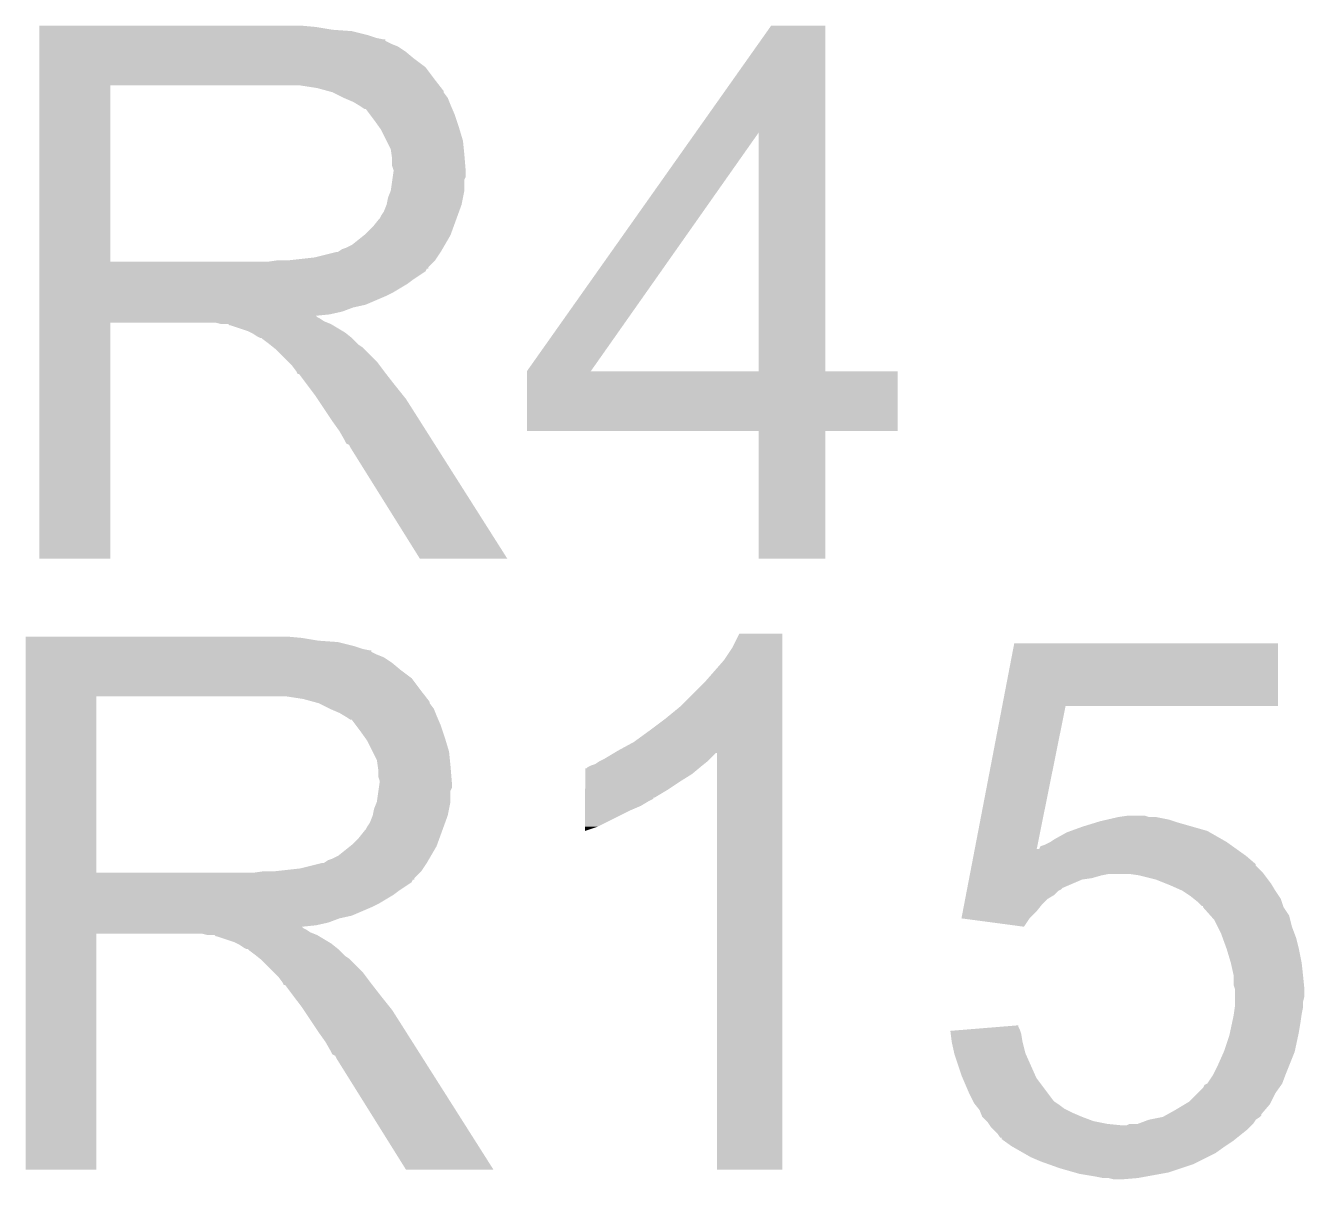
# Model space of a CAD drawing. Extents: x -1.3 to 24.2, y -3.9 to 53.4.
# Drawn here: x 5.258 to 7.597, y 40.114 to 42.225 of the extents above; entities that cross this region are included whole.
import ezdxf

# ---------------------------------------------------------------- set-up
doc = ezdxf.new("R2010")
doc.units = 0
doc.layers.add('LIGHT_RANGER_14CLICK_V101_GTO', color=9, linetype='CONTINUOUS')

msp = doc.modelspace()

# ---------------------------------------------------------------- linework, layer by layer
at = {"layer": 'LIGHT_RANGER_14CLICK_V101_GTO'}
for points in [[(5.283222, 42.22242), (5.283224, 42.22496), (5.78866, 42.22242), (5.76072, 42.22496)], [(5.283222, 42.21734), (5.283222, 42.22242), (5.819138, 42.21734), (5.78866, 42.22242)], [(5.283222, 42.2148), (5.283222, 42.21734), (5.8547, 42.2148), (5.819138, 42.21734)], [(5.283222, 42.20718), (5.283222, 42.2148), (5.885178, 42.20718), (5.8547, 42.2148)], [(5.283222, 42.2021), (5.283222, 42.20718), (5.900422, 42.2021), (5.885178, 42.20718)], [(5.283222, 42.19956), (5.283222, 42.2021), (5.913122, 42.19956), (5.900422, 42.2021)], [(6.483504, 42.029322), (6.621772, 42.224936), (6.720848, 42.029322), (6.72084, 42.224936)], [(6.621772, 42.224936), (6.62179, 42.22496), (6.72084, 42.224936), (6.62179, 42.22496)], [(5.283222, 42.199536), (5.283222, 42.19956), (5.91566, 42.199536), (5.913122, 42.19956)], [(5.283222, 42.197014), (5.283222, 42.199536), (5.915676, 42.197014), (5.91566, 42.199536)], [(5.283222, 42.19194), (5.283222, 42.197014), (5.92582, 42.19194), (5.915676, 42.197014)], [(5.283222, 42.186858), (5.283222, 42.19194), (5.938522, 42.186858), (5.92582, 42.19194)], [(5.283222, 42.1767), (5.283222, 42.186858), (5.95376, 42.1767), (5.938522, 42.186858)], [(5.283222, 42.164), (5.283222, 42.1767), (5.969, 42.164), (5.95376, 42.1767)], [(5.283222, 42.148758), (5.283222, 42.164), (5.989322, 42.148758), (5.969, 42.164)], [(5.28322, 42.12844), (5.283222, 42.148758), (6.00456, 42.12844), (5.989322, 42.148758)], [(5.283212, 41.793182), (5.28322, 42.115718), (5.412742, 41.793182), (5.412742, 42.115718)], [(5.28322, 42.11574), (5.28322, 42.12844), (6.014438, 42.11574), (6.00456, 42.12844)], [(5.28322, 42.115718), (5.28322, 42.11574), (5.412742, 42.115718), (5.72008, 42.11574)], [(5.791202, 42.11066), (5.758182, 42.11574), (6.018388, 42.11066), (6.014438, 42.11574)], [(5.809836, 42.105578), (5.791202, 42.11066), (6.02234, 42.105578), (6.018388, 42.11066)], [(5.81914, 42.10304), (5.809836, 42.105578), (6.022344, 42.10304), (6.02234, 42.105578)], [(5.819152, 42.103034), (5.81914, 42.10304), (6.022344, 42.103034), (6.022344, 42.10304)], [(5.839456, 42.092882), (5.819152, 42.103034), (6.02996, 42.092882), (6.022344, 42.103034)], [(5.83946, 42.09288), (5.839456, 42.092882), (6.029962, 42.09288), (6.02996, 42.092882)], [(5.85724, 42.08526), (5.83946, 42.09288), (6.03301, 42.08526), (6.029962, 42.09288)], [(5.86571, 42.08018), (5.85724, 42.08526), (6.03504, 42.08018), (6.03301, 42.08526)], [(5.86994, 42.077642), (5.86571, 42.08018), (6.036128, 42.077642), (6.03504, 42.08018)], [(5.877564, 42.07256), (5.86994, 42.077642), (6.038306, 42.07256), (6.036128, 42.077642)], [(5.880104, 42.072552), (5.877564, 42.07256), (6.03831, 42.072552), (6.038306, 42.07256)], [(5.88772, 42.0624), (5.880104, 42.072552), (6.04266, 42.0624), (6.03831, 42.072552)], [(5.89534, 42.05224), (5.88772, 42.0624), (6.046048, 42.05224), (6.04266, 42.0624)], [(5.90441, 42.03954), (5.89534, 42.05224), (6.05028, 42.03954), (6.046048, 42.05224)], [(5.90804, 42.034456), (5.90441, 42.03954), (6.051806, 42.034456), (6.05028, 42.03954)], [(5.9182, 42.014138), (5.90804, 42.034456), (6.0579, 42.014138), (6.051806, 42.034456)], [(6.174764, 41.592536), (6.483504, 42.029322), (6.291604, 41.592536), (6.598884, 42.029322)], [(6.598898, 41.5925), (6.598884, 42.029322), (6.720864, 41.5925), (6.720848, 42.029322)], [(5.92582, 41.998896), (5.9182, 42.014138), (6.059426, 41.998896), (6.0579, 42.014138)], [(5.927272, 41.98874), (5.92582, 41.998896), (6.06044, 41.98874), (6.059426, 41.998896)], [(5.92836, 41.981118), (5.927272, 41.98874), (6.061076, 41.981118), (6.06044, 41.98874)], [(5.928362, 41.968418), (5.92836, 41.981118), (6.062134, 41.968418), (6.061076, 41.981118)], [(5.9309, 41.960796), (5.928362, 41.968418), (6.06277, 41.960796), (6.062134, 41.968418)], [(5.92872, 41.943016), (5.929446, 41.948096), (6.06044, 41.943016), (6.062978, 41.948096)], [(5.929446, 41.948096), (5.9309, 41.95826), (6.062978, 41.948096), (6.062978, 41.95826)], [(5.9309, 41.958262), (5.9309, 41.960796), (6.06298, 41.958262), (6.06277, 41.960796)], [(5.9309, 41.95826), (5.9309, 41.958262), (6.062978, 41.95826), (6.06298, 41.958262)], [(5.92074, 41.909998), (5.925818, 41.922698), (6.057898, 41.909998), (6.06044, 41.922698)], [(5.925818, 41.922698), (5.92872, 41.943016), (6.06044, 41.922698), (6.06044, 41.943016)], [(5.918198, 41.8973), (5.92074, 41.909998), (6.055358, 41.8973), (6.057898, 41.909998)], [(5.905498, 41.8719), (5.90804, 41.876978), (6.046122, 41.8719), (6.047968, 41.876978)], [(5.90804, 41.876978), (5.913118, 41.884596), (6.047968, 41.876978), (6.050738, 41.884596)], [(5.913118, 41.884596), (5.918198, 41.897298), (6.050738, 41.884596), (6.055356, 41.897298)], [(5.918198, 41.897298), (5.918198, 41.8973), (6.055356, 41.897298), (6.055358, 41.8973)], [(5.880098, 41.843958), (5.8928, 41.85666), (6.035962, 41.843958), (6.04058, 41.85666)], [(5.8928, 41.85666), (5.902958, 41.869358), (6.04058, 41.85666), (6.045198, 41.869358)], [(5.902958, 41.869358), (5.905498, 41.8719), (6.045198, 41.869358), (6.046122, 41.8719)], [(5.854696, 41.823638), (5.876922, 41.841418), (6.024668, 41.823638), (6.03504, 41.841418)], [(5.876922, 41.841418), (5.880098, 41.843958), (6.03504, 41.841418), (6.035962, 41.843958)], [(5.786118, 41.80078), (5.826758, 41.81094), (6.010486, 41.80078), (6.017262, 41.81094)], [(5.829296, 41.81094), (5.836914, 41.816018), (6.017262, 41.81094), (6.020224, 41.816018)], [(5.836914, 41.816018), (5.844538, 41.81856), (6.020224, 41.816018), (6.021706, 41.81856)], [(5.844538, 41.81856), (5.854696, 41.823638), (6.021706, 41.81856), (6.024668, 41.823638)], [(5.283212, 41.79316), (5.283212, 41.793182), (5.702298, 41.79316), (5.412742, 41.793182)], [(5.283212, 41.782996), (5.283212, 41.79316), (5.9944, 41.782996), (6.00456, 41.79316)], [(5.283212, 41.78046), (5.283212, 41.782996), (5.994376, 41.78046), (5.9944, 41.782996)], [(5.702298, 41.79316), (5.720064, 41.795698), (6.00456, 41.79316), (6.007098, 41.795698)], [(5.720064, 41.795698), (5.72008, 41.7957), (6.007098, 41.795698), (6.007098, 41.7957)], [(5.740398, 41.7957), (5.786118, 41.80078), (6.007098, 41.7957), (6.010486, 41.80078)], [(5.283212, 41.780444), (5.283212, 41.78046), (5.991854, 41.780444), (5.994376, 41.78046)], [(5.283212, 41.775382), (5.283212, 41.780444), (5.989316, 41.775382), (5.991854, 41.780444)], [(5.283212, 41.76014), (5.283212, 41.775382), (5.96646, 41.76014), (5.989316, 41.775382)], [(5.283212, 41.752518), (5.283212, 41.76014), (5.956298, 41.752518), (5.96646, 41.76014)], [(5.28321, 41.73728), (5.283212, 41.752518), (5.9309, 41.73728), (5.956298, 41.752518)], [(5.28321, 41.72966), (5.28321, 41.73728), (5.91566, 41.72966), (5.9309, 41.73728)], [(5.28321, 41.71442), (5.28321, 41.72966), (5.880098, 41.71442), (5.91566, 41.72966)], [(5.28321, 41.709338), (5.28321, 41.71442), (5.857238, 41.709338), (5.880098, 41.71442)], [(5.28321, 41.70172), (5.28321, 41.709338), (5.836918, 41.70172), (5.857238, 41.709338)], [(5.28321, 41.69664), (5.28321, 41.70172), (5.814058, 41.69664), (5.836918, 41.70172)], [(5.28321, 41.694062), (5.28321, 41.69664), (5.788694, 41.694062), (5.814058, 41.69664)], [(5.28321, 41.691558), (5.28321, 41.694062), (5.791204, 41.691558), (5.788694, 41.694062)], [(5.28321, 41.689018), (5.28321, 41.691558), (5.796282, 41.689018), (5.791204, 41.691558)], [(5.28321, 41.68394), (5.28321, 41.689018), (5.803898, 41.68394), (5.796282, 41.689018)], [(5.2832, 41.249624), (5.28321, 41.681376), (5.412716, 41.249624), (5.41274, 41.681376)], [(5.28321, 41.6814), (5.28321, 41.68394), (5.81025, 41.6814), (5.803898, 41.68394)], [(5.28321, 41.681376), (5.28321, 41.6814), (5.41274, 41.681376), (5.605778, 41.6814)], [(5.615938, 41.67886), (5.605778, 41.6814), (5.816602, 41.67886), (5.81025, 41.6814)], [(5.631174, 41.676326), (5.628636, 41.67886), (5.820826, 41.676326), (5.816602, 41.67886)], [(5.633716, 41.67632), (5.631174, 41.676326), (5.820836, 41.67632), (5.820826, 41.676326)], [(5.664198, 41.66616), (5.633716, 41.67632), (5.837768, 41.66616), (5.820836, 41.67632)], [(5.669278, 41.66362), (5.664198, 41.66616), (5.842, 41.66362), (5.837768, 41.66616)], [(5.674358, 41.66108), (5.669278, 41.66362), (5.845176, 41.66108), (5.842, 41.66362)], [(5.681978, 41.656002), (5.674358, 41.66108), (5.851524, 41.656002), (5.845176, 41.66108)], [(5.687056, 41.653462), (5.681978, 41.656002), (5.854698, 41.653462), (5.851524, 41.656002)], [(5.689596, 41.65346), (5.687056, 41.653462), (5.8547, 41.65346), (5.854698, 41.653462)], [(5.69214, 41.650922), (5.689596, 41.65346), (5.857238, 41.650922), (5.8547, 41.65346)], [(5.7023, 41.6433), (5.69214, 41.650922), (5.86486, 41.6433), (5.857238, 41.650922)], [(5.705476, 41.64076), (5.7023, 41.6433), (5.8674, 41.64076), (5.86486, 41.6433)], [(5.711828, 41.635678), (5.705476, 41.64076), (5.875022, 41.635678), (5.8674, 41.64076)], [(5.714998, 41.633142), (5.711828, 41.635678), (5.877558, 41.633142), (5.875022, 41.635678)], [(5.737862, 41.610278), (5.714998, 41.633142), (5.90042, 41.610278), (5.877558, 41.633142)], [(5.745478, 41.60266), (5.737862, 41.610278), (5.906136, 41.60266), (5.90042, 41.610278)], [(5.753098, 41.592498), (5.745478, 41.60266), (5.913758, 41.592498), (5.906136, 41.60266)], [(5.75437, 41.58996), (5.753098, 41.592498), (5.91566, 41.58996), (5.913758, 41.592498)], [(5.755634, 41.587436), (5.75437, 41.58996), (5.917624, 41.587436), (5.91566, 41.58996)], [(5.75817, 41.58742), (5.755634, 41.587436), (5.917636, 41.58742), (5.917624, 41.587436)], [(5.773416, 41.5671), (5.75817, 41.58742), (5.93344, 41.5671), (5.917636, 41.58742)], [(6.17474, 41.483304), (6.174742, 41.592476), (6.852896, 41.483304), (6.85292, 41.592476)], [(6.174742, 41.5925), (6.174744, 41.592506), (6.598898, 41.5925), (6.547684, 41.592506)], [(6.174742, 41.592476), (6.174742, 41.5925), (6.85292, 41.592476), (6.720864, 41.5925)], [(6.174744, 41.592506), (6.174764, 41.592536), (6.547684, 41.592506), (6.291604, 41.592536)], [(5.78866, 41.54678), (5.773416, 41.5671), (5.949696, 41.54678), (5.93344, 41.5671)], [(5.792048, 41.541698), (5.78866, 41.54678), (5.95376, 41.541698), (5.949696, 41.54678)], [(5.810674, 41.51376), (5.792048, 41.541698), (5.97154, 41.51376), (5.95376, 41.541698)], [(5.81914, 41.50106), (5.810674, 41.51376), (5.979598, 41.50106), (5.97154, 41.51376)], [(5.83184, 41.483282), (5.81914, 41.50106), (5.990878, 41.483282), (5.979598, 41.50106)], [(5.842, 41.465498), (5.83184, 41.483282), (6.00216, 41.465498), (5.990878, 41.483282)], [(6.598896, 41.48328), (6.17474, 41.483304), (6.852896, 41.48328), (6.852896, 41.483304)], [(6.598898, 41.483256), (6.598896, 41.48328), (6.72084, 41.483256), (6.852896, 41.48328)], [(6.59892, 41.249624), (6.598898, 41.483256), (6.720816, 41.249624), (6.72084, 41.483256)], [(5.84454, 41.460426), (5.842, 41.465498), (6.005378, 41.460426), (6.00216, 41.465498)], [(5.849614, 41.45788), (5.84454, 41.460426), (6.006994, 41.45788), (6.005378, 41.460426)], [(5.852162, 41.4528), (5.849614, 41.45788), (6.010216, 41.4528), (6.006994, 41.45788)], [(5.97916, 41.24961), (5.852162, 41.4528), (6.13913, 41.24961), (6.010216, 41.4528)], [(5.412716, 41.2496), (5.2832, 41.249624), (5.412716, 41.2496), (5.412716, 41.249624)], [(6.139136, 41.2496), (6.13913, 41.24961), (6.139136, 41.2496), (5.97916, 41.24961)], [(6.720816, 41.2496), (6.59892, 41.249624), (6.720816, 41.2496), (6.720816, 41.249624)], [(5.257822, 41.10482), (5.257824, 41.10736), (5.76326, 41.10482), (5.73532, 41.10736)], [(5.257822, 41.09974), (5.257822, 41.10482), (5.793738, 41.09974), (5.76326, 41.10482)], [(6.55066, 41.087042), (6.563362, 41.112416), (6.642098, 41.087042), (6.6421, 41.112416)], [(6.563362, 41.112416), (6.563376, 41.11244), (6.6421, 41.112416), (6.563376, 41.11244)], [(5.257822, 41.0972), (5.257822, 41.09974), (5.8293, 41.0972), (5.793738, 41.09974)], [(5.257822, 41.08958), (5.257822, 41.0972), (5.859778, 41.08958), (5.8293, 41.0972)], [(5.257822, 41.0845), (5.257822, 41.08958), (5.875022, 41.0845), (5.859778, 41.08958)], [(5.257822, 41.08196), (5.257822, 41.0845), (5.887722, 41.08196), (5.875022, 41.0845)], [(5.257822, 41.081936), (5.257822, 41.08196), (5.89026, 41.081936), (5.887722, 41.08196)], [(5.257822, 41.079414), (5.257822, 41.081936), (5.890276, 41.079414), (5.89026, 41.081936)], [(5.257822, 41.07434), (5.257822, 41.079414), (5.90042, 41.07434), (5.890276, 41.079414)], [(6.53542, 41.06418), (6.55066, 41.087042), (6.642098, 41.06418), (6.642098, 41.087042)], [(7.044358, 40.98036), (7.066294, 41.094636), (7.548856, 40.98036), (7.54888, 41.094636)], [(7.066294, 41.094636), (7.0663, 41.09466), (7.54888, 41.094636), (7.0663, 41.09466)], [(5.257822, 41.069258), (5.257822, 41.07434), (5.913122, 41.069258), (5.90042, 41.07434)], [(5.257822, 41.0591), (5.257822, 41.069258), (5.92836, 41.0591), (5.913122, 41.069258)], [(5.257822, 41.0464), (5.257822, 41.0591), (5.9436, 41.0464), (5.92836, 41.0591)], [(6.49986, 41.02354), (6.53542, 41.06418), (6.642096, 41.02354), (6.642098, 41.06418)], [(5.257822, 41.031158), (5.257822, 41.0464), (5.963922, 41.031158), (5.9436, 41.0464)], [(5.25782, 41.01084), (5.257822, 41.031158), (5.97916, 41.01084), (5.963922, 41.031158)], [(5.25782, 40.99814), (5.25782, 41.01084), (5.989038, 40.99814), (5.97916, 41.01084)], [(6.456678, 40.980358), (6.49986, 41.02354), (6.642096, 40.980358), (6.642096, 41.02354)], [(5.257812, 40.675582), (5.25782, 40.99812), (5.38734, 40.675582), (5.387342, 40.99812)], [(5.25782, 40.99812), (5.25782, 40.99814), (5.387342, 40.99812), (5.69468, 40.99814)], [(5.765802, 40.99306), (5.732782, 40.99814), (5.992988, 40.99306), (5.989038, 40.99814)], [(5.784436, 40.987978), (5.765802, 40.99306), (5.99694, 40.987978), (5.992988, 40.99306)], [(5.79374, 40.98544), (5.784436, 40.987978), (5.996944, 40.98544), (5.99694, 40.987978)], [(5.793752, 40.985434), (5.79374, 40.98544), (5.996944, 40.985434), (5.996944, 40.98544)], [(5.814056, 40.975282), (5.793752, 40.985434), (6.00456, 40.975282), (5.996944, 40.985434)], [(5.81406, 40.97528), (5.814056, 40.975282), (6.004562, 40.97528), (6.00456, 40.975282)], [(5.83184, 40.96766), (5.81406, 40.97528), (6.00761, 40.96766), (6.004562, 40.97528)], [(5.84031, 40.96258), (5.83184, 40.96766), (6.00964, 40.96258), (6.00761, 40.96766)], [(5.84454, 40.960042), (5.84031, 40.96258), (6.010728, 40.960042), (6.00964, 40.96258)], [(6.42874, 40.9575), (6.456678, 40.980358), (6.642096, 40.9575), (6.642096, 40.980358)], [(6.994138, 40.71874), (7.044354, 40.98034), (7.107478, 40.71874), (7.160256, 40.98034)], [(7.044354, 40.98034), (7.044358, 40.98036), (7.160256, 40.98034), (7.548856, 40.98036)], [(5.852164, 40.95496), (5.84454, 40.960042), (6.012906, 40.95496), (6.010728, 40.960042)], [(5.854704, 40.954952), (5.852164, 40.95496), (6.01291, 40.954952), (6.012906, 40.95496)], [(5.86232, 40.9448), (5.854704, 40.954952), (6.01726, 40.9448), (6.01291, 40.954952)], [(5.86994, 40.93464), (5.86232, 40.9448), (6.020648, 40.93464), (6.01726, 40.9448)], [(6.39826, 40.93464), (6.42874, 40.9575), (6.642094, 40.93464), (6.642096, 40.9575)], [(5.879012, 40.92194), (5.86994, 40.93464), (6.02488, 40.92194), (6.020648, 40.93464)], [(5.88264, 40.916858), (5.879012, 40.92194), (6.026406, 40.916858), (6.02488, 40.92194)], [(5.8928, 40.896538), (5.88264, 40.916858), (6.0325, 40.896538), (6.026406, 40.916858)], [(6.370322, 40.91432), (6.39826, 40.93464), (6.642094, 40.91432), (6.642094, 40.93464)], [(5.90042, 40.881296), (5.8928, 40.896538), (6.034026, 40.881296), (6.0325, 40.896538)], [(6.316978, 40.88384), (6.333902, 40.893994), (6.51002, 40.88384), (6.520174, 40.893994)], [(6.333902, 40.893994), (6.333912, 40.894), (6.520174, 40.893994), (6.522696, 40.894)], [(6.333912, 40.894), (6.34238, 40.89908), (6.642094, 40.894), (6.642094, 40.89908)], [(6.34238, 40.89908), (6.370322, 40.91432), (6.642094, 40.89908), (6.642094, 40.91432)], [(6.52272, 40.132024), (6.522696, 40.894), (6.642076, 40.132024), (6.642094, 40.894)], [(5.901872, 40.87114), (5.90042, 40.881296), (6.03504, 40.87114), (6.034026, 40.881296)], [(5.90296, 40.863518), (5.901872, 40.87114), (6.035676, 40.863518), (6.03504, 40.87114)], [(6.283966, 40.866066), (6.2865, 40.8686), (6.489198, 40.866066), (6.49224, 40.8686)], [(6.2865, 40.8686), (6.286504, 40.868602), (6.49224, 40.8686), (6.492242, 40.868602)], [(6.286504, 40.868602), (6.291582, 40.87114), (6.492242, 40.868602), (6.495414, 40.87114)], [(6.291582, 40.87114), (6.299204, 40.873682), (6.495414, 40.87114), (6.498592, 40.873682)], [(6.299204, 40.873682), (6.306818, 40.878758), (6.498592, 40.873682), (6.504938, 40.878758)], [(6.306818, 40.878758), (6.306822, 40.87876), (6.504938, 40.878758), (6.50494, 40.87876)], [(6.306822, 40.87876), (6.316978, 40.88384), (6.50494, 40.87876), (6.51002, 40.88384)], [(5.902962, 40.850818), (5.90296, 40.863518), (6.036734, 40.850818), (6.035676, 40.863518)], [(5.9055, 40.843196), (5.902962, 40.850818), (6.03737, 40.843196), (6.036734, 40.850818)], [(6.281438, 40.8432), (6.28144, 40.8559), (6.45668, 40.8432), (6.476998, 40.8559)], [(6.28144, 40.8559), (6.281444, 40.86606), (6.476998, 40.8559), (6.48919, 40.86606)], [(6.281444, 40.86606), (6.283966, 40.866066), (6.48919, 40.86606), (6.489198, 40.866066)], [(5.900418, 40.805098), (5.90332, 40.825416), (6.03504, 40.805098), (6.03504, 40.825416)], [(5.90332, 40.825416), (5.904046, 40.830496), (6.03504, 40.825416), (6.037578, 40.830496)], [(5.904046, 40.830496), (5.9055, 40.84066), (6.037578, 40.830496), (6.037578, 40.84066)], [(5.9055, 40.840662), (5.9055, 40.843196), (6.03758, 40.840662), (6.03737, 40.843196)], [(5.9055, 40.84066), (5.9055, 40.840662), (6.037578, 40.84066), (6.03758, 40.840662)], [(6.281432, 40.81272), (6.281434, 40.82796), (6.408418, 40.81272), (6.433822, 40.82796)], [(6.281434, 40.82796), (6.281438, 40.8432), (6.433822, 40.82796), (6.45668, 40.8432)], [(5.89534, 40.792398), (5.900418, 40.805098), (6.032498, 40.792398), (6.03504, 40.805098)], [(6.281428, 40.79748), (6.28143, 40.8051), (6.383018, 40.79748), (6.395722, 40.8051)], [(6.28143, 40.8051), (6.281432, 40.810174), (6.395722, 40.8051), (6.405864, 40.810174)], [(6.281432, 40.812696), (6.281432, 40.81272), (6.40588, 40.812696), (6.408418, 40.81272)], [(6.281432, 40.810174), (6.281432, 40.812696), (6.405864, 40.810174), (6.40588, 40.812696)], [(5.887718, 40.766998), (5.892798, 40.779698), (6.025338, 40.766998), (6.029956, 40.779698)], [(5.892798, 40.7797), (5.89534, 40.792398), (6.029958, 40.7797), (6.032498, 40.792398)], [(5.892798, 40.779698), (5.892798, 40.7797), (6.029956, 40.779698), (6.029958, 40.7797)], [(6.28142, 40.75938), (6.281426, 40.78986), (6.304278, 40.75938), (6.36524, 40.78986)], [(6.281426, 40.78986), (6.281428, 40.79748), (6.36524, 40.78986), (6.383018, 40.79748)], [(7.234758, 40.772078), (7.25678, 40.77716), (7.35076, 40.772078), (7.325362, 40.77716)], [(7.25678, 40.77716), (7.274546, 40.779698), (7.312664, 40.77716), (7.305042, 40.779698)], [(7.274546, 40.779698), (7.274562, 40.7797), (7.305042, 40.779698), (7.274562, 40.7797)], [(5.8674, 40.73906), (5.877558, 40.751758), (6.01518, 40.73906), (6.019798, 40.751758)], [(5.877558, 40.751758), (5.880098, 40.7543), (6.019798, 40.751758), (6.020722, 40.7543)], [(5.880098, 40.7543), (5.88264, 40.759378), (6.020722, 40.7543), (6.022568, 40.759378)], [(5.88264, 40.759378), (5.887718, 40.766998), (6.022568, 40.759378), (6.025338, 40.766998)], [(6.28142, 40.751792), (6.28142, 40.75938), (6.28142, 40.751792), (6.304278, 40.75938)], [(7.162802, 40.74922), (7.169786, 40.75176), (7.423788, 40.74922), (7.419342, 40.75176)], [(7.169786, 40.75176), (7.19074, 40.75938), (7.419342, 40.75176), (7.392672, 40.75938)], [(7.19074, 40.75938), (7.215504, 40.767), (7.392672, 40.75938), (7.366, 40.767)], [(7.215504, 40.767), (7.22376, 40.76954), (7.366, 40.767), (7.358378, 40.76954)], [(7.22376, 40.76954), (7.234758, 40.772078), (7.358378, 40.76954), (7.35076, 40.772078)], [(5.854698, 40.726358), (5.8674, 40.73906), (6.010562, 40.726358), (6.01518, 40.73906)], [(7.12216, 40.72636), (7.132318, 40.73144), (7.462014, 40.72636), (7.454902, 40.73144)], [(7.132318, 40.73144), (7.132322, 40.731442), (7.454902, 40.73144), (7.4549, 40.731442)], [(7.132322, 40.731442), (7.139938, 40.736518), (7.4549, 40.731442), (7.446016, 40.736518)], [(7.139938, 40.736518), (7.162802, 40.74922), (7.446016, 40.736518), (7.423788, 40.74922)], [(5.819138, 40.70096), (5.829298, 40.706038), (5.996306, 40.70096), (5.999268, 40.706038)], [(5.829298, 40.706038), (5.851522, 40.723818), (5.999268, 40.706038), (6.00964, 40.723818)], [(5.851522, 40.723818), (5.854698, 40.726358), (6.00964, 40.723818), (6.010562, 40.726358)], [(6.988772, 40.690794), (6.9917, 40.70604), (7.50824, 40.690794), (7.49046, 40.70604)], [(6.9917, 40.70604), (6.99366, 40.716256), (7.49046, 40.70604), (7.47616, 40.716256)], [(6.99366, 40.716256), (6.994138, 40.71874), (7.106978, 40.716256), (7.109464, 40.71874)], [(7.106978, 40.716256), (7.107478, 40.71874), (7.47616, 40.716256), (7.472682, 40.71874)], [(7.109464, 40.71874), (7.112006, 40.718756), (7.472682, 40.71874), (7.47266, 40.718756)], [(7.112006, 40.718756), (7.114548, 40.723818), (7.47266, 40.718756), (7.465574, 40.723818)], [(7.114548, 40.723818), (7.12216, 40.72636), (7.465574, 40.723818), (7.462014, 40.72636)], [(5.714998, 40.6781), (5.760718, 40.68318), (5.981698, 40.6781), (5.985086, 40.68318)], [(5.760718, 40.68318), (5.801358, 40.69334), (5.985086, 40.68318), (5.991862, 40.69334)], [(5.803896, 40.69334), (5.811516, 40.698418), (5.991862, 40.69334), (5.994824, 40.698418)], [(5.811516, 40.698418), (5.819138, 40.70096), (5.994824, 40.698418), (5.996306, 40.70096)], [(6.985848, 40.675558), (6.988284, 40.688254), (7.52094, 40.675558), (7.508246, 40.688254)], [(6.988284, 40.688254), (6.988772, 40.690794), (7.508246, 40.688254), (7.50824, 40.690794)], [(5.257812, 40.67556), (5.257812, 40.675582), (5.676898, 40.67556), (5.38734, 40.675582)], [(5.257812, 40.665396), (5.257812, 40.67556), (5.969, 40.665396), (5.97916, 40.67556)], [(5.257812, 40.66286), (5.257812, 40.665396), (5.968976, 40.66286), (5.969, 40.665396)], [(5.257812, 40.662844), (5.257812, 40.66286), (5.966454, 40.662844), (5.968976, 40.66286)], [(5.257812, 40.657782), (5.257812, 40.662844), (5.963916, 40.657782), (5.966454, 40.662844)], [(5.257812, 40.64254), (5.257812, 40.657782), (5.94106, 40.64254), (5.963916, 40.657782)], [(5.676898, 40.67556), (5.694664, 40.678098), (5.97916, 40.67556), (5.981698, 40.678098)], [(5.694664, 40.678098), (5.69468, 40.6781), (5.981698, 40.678098), (5.981698, 40.6781)], [(6.980484, 40.647618), (6.98341, 40.662858), (7.155182, 40.647618), (7.190738, 40.662858)], [(6.98341, 40.662858), (6.983898, 40.6654), (7.190738, 40.662858), (7.208518, 40.6654)], [(6.983898, 40.6654), (6.984874, 40.67048), (7.208518, 40.6654), (7.2263, 40.67048)], [(6.984874, 40.67048), (6.98536, 40.67302), (7.2263, 40.67048), (7.238998, 40.67302)], [(6.98536, 40.67302), (6.985848, 40.675558), (7.522844, 40.67302), (7.52094, 40.675558)], [(7.294878, 40.67048), (7.277098, 40.67302), (7.52475, 40.67048), (7.522844, 40.67302)], [(7.325358, 40.66286), (7.294878, 40.67048), (7.530466, 40.66286), (7.52475, 40.67048)], [(7.344416, 40.655238), (7.325358, 40.66286), (7.536182, 40.655238), (7.530466, 40.66286)], [(5.25781, 40.61968), (5.257812, 40.634918), (5.9055, 40.61968), (5.930898, 40.634918)], [(5.257812, 40.634918), (5.257812, 40.64254), (5.930898, 40.634918), (5.94106, 40.64254)], [(6.976584, 40.627298), (6.978046, 40.634918), (7.127238, 40.627298), (7.139938, 40.634918)], [(6.978046, 40.634918), (6.97951, 40.642538), (7.139938, 40.634918), (7.147562, 40.642538)], [(6.97951, 40.642538), (6.979996, 40.645078), (7.147562, 40.642538), (7.152636, 40.645078)], [(6.979996, 40.645078), (6.980484, 40.647618), (7.152636, 40.645078), (7.155182, 40.647618)], [(7.35076, 40.6527), (7.344416, 40.655238), (7.537706, 40.6527), (7.536182, 40.655238)], [(7.373622, 40.64254), (7.35076, 40.6527), (7.543798, 40.64254), (7.537706, 40.6527)], [(7.38886, 40.63238), (7.373622, 40.64254), (7.550574, 40.63238), (7.543798, 40.64254)], [(5.25781, 40.61206), (5.25781, 40.61968), (5.89026, 40.61206), (5.9055, 40.61968)], [(5.25781, 40.59682), (5.25781, 40.61206), (5.854698, 40.59682), (5.89026, 40.61206)], [(6.972196, 40.60444), (6.974634, 40.617138), (7.10692, 40.60444), (7.117078, 40.617138)], [(6.974634, 40.617138), (6.976584, 40.627298), (7.117078, 40.617138), (7.127238, 40.627298)], [(7.395208, 40.627302), (7.38886, 40.63238), (7.55396, 40.627302), (7.550574, 40.63238)], [(7.401558, 40.622222), (7.395208, 40.627302), (7.555654, 40.622222), (7.55396, 40.627302)], [(7.409174, 40.614606), (7.401558, 40.622222), (7.558192, 40.614606), (7.555654, 40.622222)], [(7.411696, 40.6146), (7.409174, 40.614606), (7.558194, 40.6146), (7.558192, 40.614606)], [(7.41172, 40.612064), (7.411696, 40.6146), (7.55904, 40.612064), (7.558194, 40.6146)], [(7.411728, 40.612056), (7.41172, 40.612064), (7.559042, 40.612056), (7.55904, 40.612064)], [(7.425266, 40.59682), (7.411728, 40.612056), (7.569202, 40.59682), (7.559042, 40.612056)], [(5.25781, 40.591738), (5.25781, 40.59682), (5.831838, 40.591738), (5.854698, 40.59682)], [(5.25781, 40.58412), (5.25781, 40.591738), (5.811518, 40.58412), (5.831838, 40.591738)], [(6.969764, 40.591766), (6.972196, 40.60444), (7.094246, 40.591766), (7.10692, 40.60444)], [(6.96996, 40.59174), (6.969764, 40.591766), (7.09422, 40.59174), (7.094246, 40.591766)], [(7.084048, 40.576502), (6.96996, 40.59174), (7.084048, 40.576502), (7.09422, 40.59174)], [(7.432038, 40.589198), (7.425266, 40.59682), (7.571108, 40.589198), (7.569202, 40.59682)], [(7.43839, 40.576498), (7.432038, 40.589198), (7.574282, 40.576498), (7.571108, 40.589198)], [(5.25781, 40.57904), (5.25781, 40.58412), (5.788658, 40.57904), (5.811518, 40.58412)], [(5.25781, 40.576462), (5.25781, 40.57904), (5.763294, 40.576462), (5.788658, 40.57904)], [(5.25781, 40.573958), (5.25781, 40.576462), (5.765804, 40.573958), (5.763294, 40.576462)], [(5.25781, 40.571418), (5.25781, 40.573958), (5.770882, 40.571418), (5.765804, 40.573958)], [(5.25781, 40.56634), (5.25781, 40.571418), (5.778498, 40.56634), (5.770882, 40.571418)], [(5.25781, 40.5638), (5.25781, 40.56634), (5.78485, 40.5638), (5.778498, 40.56634)], [(7.44474, 40.5638), (7.43839, 40.576498), (7.579044, 40.5638), (7.574282, 40.576498)], [(5.2578, 40.132024), (5.25781, 40.563776), (5.387316, 40.132024), (5.38734, 40.563776)], [(5.25781, 40.563776), (5.25781, 40.5638), (5.38734, 40.563776), (5.580378, 40.5638)], [(5.590538, 40.56126), (5.580378, 40.5638), (5.791202, 40.56126), (5.78485, 40.5638)], [(5.605774, 40.558726), (5.603236, 40.56126), (5.795426, 40.558726), (5.791202, 40.56126)], [(5.608316, 40.55872), (5.605774, 40.558726), (5.795436, 40.55872), (5.795426, 40.558726)], [(5.638798, 40.54856), (5.608316, 40.55872), (5.812368, 40.54856), (5.795436, 40.55872)], [(5.643878, 40.54602), (5.638798, 40.54856), (5.8166, 40.54602), (5.812368, 40.54856)], [(5.648958, 40.54348), (5.643878, 40.54602), (5.819776, 40.54348), (5.8166, 40.54602)], [(5.656578, 40.538402), (5.648958, 40.54348), (5.826124, 40.538402), (5.819776, 40.54348)], [(7.447514, 40.556178), (7.44474, 40.5638), (7.5819, 40.556178), (7.579044, 40.5638)], [(7.454902, 40.53586), (7.447514, 40.556178), (7.58698, 40.53586), (7.5819, 40.556178)], [(5.661656, 40.535862), (5.656578, 40.538402), (5.829298, 40.535862), (5.826124, 40.538402)], [(5.664196, 40.53586), (5.661656, 40.535862), (5.8293, 40.53586), (5.829298, 40.535862)], [(5.66674, 40.533322), (5.664196, 40.53586), (5.831838, 40.533322), (5.8293, 40.53586)], [(5.6769, 40.5257), (5.66674, 40.533322), (5.83946, 40.5257), (5.831838, 40.533322)], [(5.680076, 40.52316), (5.6769, 40.5257), (5.842, 40.52316), (5.83946, 40.5257)], [(5.686428, 40.518078), (5.680076, 40.52316), (5.849622, 40.518078), (5.842, 40.52316)], [(5.689598, 40.515542), (5.686428, 40.518078), (5.852158, 40.515542), (5.849622, 40.518078)], [(7.46252, 40.51046), (7.454902, 40.53586), (7.59206, 40.51046), (7.58698, 40.53586)], [(5.712462, 40.492678), (5.689598, 40.515542), (5.87502, 40.492678), (5.852158, 40.515542)], [(7.46252, 40.510458), (7.46252, 40.51046), (7.592062, 40.510458), (7.59206, 40.51046)], [(7.4676, 40.487602), (7.46252, 40.510458), (7.5946, 40.487602), (7.592062, 40.510458)], [(5.720078, 40.48506), (5.712462, 40.492678), (5.880736, 40.48506), (5.87502, 40.492678)], [(5.727698, 40.474898), (5.720078, 40.48506), (5.888358, 40.474898), (5.880736, 40.48506)], [(5.72897, 40.47236), (5.727698, 40.474898), (5.89026, 40.47236), (5.888358, 40.474898)], [(5.730234, 40.469836), (5.72897, 40.47236), (5.892224, 40.469836), (5.89026, 40.47236)], [(7.4676, 40.4876), (7.4676, 40.487602), (7.5946, 40.4876), (7.5946, 40.487602)], [(7.4676, 40.469824), (7.4676, 40.4876), (7.596378, 40.469824), (7.5946, 40.4876)], [(5.73277, 40.46982), (5.730234, 40.469836), (5.892236, 40.46982), (5.892224, 40.469836)], [(5.748016, 40.4495), (5.73277, 40.46982), (5.90804, 40.4495), (5.892236, 40.46982)], [(5.76326, 40.42918), (5.748016, 40.4495), (5.924296, 40.42918), (5.90804, 40.4495)], [(7.470138, 40.462202), (7.4676, 40.469824), (7.59714, 40.462202), (7.596378, 40.469824)], [(7.47014, 40.449498), (7.470138, 40.462202), (7.59714, 40.449498), (7.59714, 40.462202)], [(7.47014, 40.439338), (7.47014, 40.449498), (7.5946, 40.439338), (7.59714, 40.449498)], [(5.766648, 40.424098), (5.76326, 40.42918), (5.92836, 40.424098), (5.924296, 40.42918)], [(5.785274, 40.39616), (5.766648, 40.424098), (5.94614, 40.39616), (5.92836, 40.424098)], [(7.467962, 40.41648), (7.469776, 40.429178), (7.59206, 40.41648), (7.5946, 40.429178)], [(7.469776, 40.429178), (7.47014, 40.431722), (7.5946, 40.429178), (7.5946, 40.431722)], [(7.47014, 40.431722), (7.47014, 40.439338), (7.5946, 40.431722), (7.5946, 40.439338)], [(7.464334, 40.3987), (7.4676, 40.41394), (7.58952, 40.3987), (7.591696, 40.41394)], [(7.4676, 40.41394), (7.467962, 40.41648), (7.591696, 40.41394), (7.59206, 40.41648)], [(5.79374, 40.38346), (5.785274, 40.39616), (5.954198, 40.38346), (5.94614, 40.39616)], [(5.80644, 40.365682), (5.79374, 40.38346), (5.965478, 40.365682), (5.954198, 40.38346)], [(6.94946, 40.385998), (6.980642, 40.388538), (7.077288, 40.385998), (7.07644, 40.388538)], [(6.95009, 40.38092), (6.94946, 40.385998), (7.07898, 40.38092), (7.077288, 40.385998)], [(6.95198, 40.36568), (6.95009, 40.38092), (7.08152, 40.36568), (7.07898, 40.38092)], [(6.980642, 40.388538), (7.042986, 40.393616), (7.07644, 40.388538), (7.073902, 40.393616)], [(7.042986, 40.393616), (7.0739, 40.396134), (7.073902, 40.393616), (7.0739, 40.396134)], [(7.44982, 40.3479), (7.45998, 40.378382), (7.579358, 40.3479), (7.58589, 40.378382)], [(7.45998, 40.378382), (7.461068, 40.38346), (7.58589, 40.378382), (7.58698, 40.38346)], [(7.461068, 40.38346), (7.464334, 40.3987), (7.58698, 40.38346), (7.58952, 40.3987)], [(5.8166, 40.347898), (5.80644, 40.365682), (5.97676, 40.347898), (5.965478, 40.365682)], [(6.956498, 40.345358), (6.95198, 40.36568), (7.0866, 40.345358), (7.08152, 40.36568)], [(5.81914, 40.342826), (5.8166, 40.347898), (5.979978, 40.342826), (5.97676, 40.347898)], [(5.824214, 40.34028), (5.81914, 40.342826), (5.981594, 40.34028), (5.979978, 40.342826)], [(5.826762, 40.3352), (5.824214, 40.34028), (5.984816, 40.3352), (5.981594, 40.34028)], [(5.95376, 40.13201), (5.826762, 40.3352), (6.11373, 40.13201), (5.984816, 40.3352)], [(6.95706, 40.342822), (6.956498, 40.345358), (7.087728, 40.342822), (7.0866, 40.345358)], [(6.96976, 40.30472), (6.95706, 40.342822), (7.104666, 40.30472), (7.087728, 40.342822)], [(7.43966, 40.32504), (7.449818, 40.347898), (7.570214, 40.32504), (7.579358, 40.347898)], [(7.449818, 40.347898), (7.44982, 40.3479), (7.579358, 40.347898), (7.579358, 40.3479)], [(7.4295, 40.304722), (7.432038, 40.3098), (7.562214, 40.304722), (7.56412, 40.3098)], [(7.432038, 40.3098), (7.43966, 40.32504), (7.56412, 40.3098), (7.570214, 40.32504)], [(6.971938, 40.299642), (6.96976, 40.30472), (7.106922, 40.299642), (7.104666, 40.30472)], [(6.985, 40.26916), (6.971938, 40.299642), (7.129784, 40.26916), (7.106922, 40.299642)], [(7.411722, 40.281864), (7.414266, 40.28694), (7.55106, 40.281864), (7.554684, 40.28694)], [(7.414266, 40.28694), (7.419326, 40.289478), (7.554684, 40.28694), (7.556498, 40.289478)], [(7.419326, 40.289478), (7.419338, 40.289484), (7.556498, 40.289478), (7.5565, 40.289484)], [(7.419338, 40.289484), (7.4295, 40.304722), (7.5565, 40.289484), (7.562214, 40.304722)], [(6.99008, 40.259), (6.985, 40.26916), (7.137402, 40.259), (7.129784, 40.26916)], [(7.386322, 40.256462), (7.401556, 40.271698), (7.53618, 40.256462), (7.5438, 40.271698)], [(7.401556, 40.271698), (7.411722, 40.281864), (7.5438, 40.271698), (7.55106, 40.281864)], [(6.99135, 40.25646), (6.99008, 40.259), (7.13994, 40.25646), (7.137402, 40.259)], [(6.992618, 40.253922), (6.99135, 40.25646), (7.143748, 40.253922), (7.13994, 40.25646)], [(6.994652, 40.25138), (6.992618, 40.253922), (7.14756, 40.25138), (7.143748, 40.253922)], [(7.000746, 40.24376), (6.994652, 40.25138), (7.157722, 40.24376), (7.14756, 40.25138)], [(7.002778, 40.241218), (7.000746, 40.24376), (7.162806, 40.241218), (7.157722, 40.24376)], [(7.004812, 40.23614), (7.002778, 40.241218), (7.17296, 40.23614), (7.162806, 40.241218)], [(7.347198, 40.233596), (7.36092, 40.24122), (7.5184, 40.233596), (7.524932, 40.24122)], [(7.36092, 40.24122), (7.377854, 40.251382), (7.524932, 40.24122), (7.53364, 40.251382)], [(7.377854, 40.251382), (7.386322, 40.256462), (7.53364, 40.251382), (7.53618, 40.256462)], [(7.00786, 40.228524), (7.004812, 40.23614), (7.190732, 40.228524), (7.17296, 40.23614)], [(7.007864, 40.22852), (7.00786, 40.228524), (7.19074, 40.22852), (7.190732, 40.228524)], [(7.015482, 40.2209), (7.007864, 40.22852), (7.211062, 40.2209), (7.19074, 40.22852)], [(7.018018, 40.218362), (7.015482, 40.2209), (7.223752, 40.218362), (7.211062, 40.2209)], [(7.019714, 40.21582), (7.018018, 40.218362), (7.236458, 40.21582), (7.223752, 40.218362)], [(7.021408, 40.21328), (7.019714, 40.21582), (7.261858, 40.21328), (7.236458, 40.21582)], [(7.0231, 40.21074), (7.021408, 40.21328), (7.49808, 40.21074), (7.50062, 40.21328)], [(7.261858, 40.21328), (7.272024, 40.213282), (7.50062, 40.21328), (7.500622, 40.213282)], [(7.272024, 40.213282), (7.277098, 40.215818), (7.500622, 40.213282), (7.503158, 40.215818)], [(7.277098, 40.215818), (7.277104, 40.21582), (7.503158, 40.215818), (7.503158, 40.21582)], [(7.277104, 40.21582), (7.292344, 40.215822), (7.503158, 40.21582), (7.50316, 40.215822)], [(7.292344, 40.215822), (7.312656, 40.223438), (7.50316, 40.215822), (7.508238, 40.223438)], [(7.312656, 40.223438), (7.312662, 40.22344), (7.508238, 40.223438), (7.50824, 40.22344)], [(7.312662, 40.22344), (7.338064, 40.22852), (7.50824, 40.22344), (7.51586, 40.22852)], [(7.338064, 40.22852), (7.342624, 40.231054), (7.51586, 40.22852), (7.518394, 40.231054)], [(7.342624, 40.231054), (7.347198, 40.233596), (7.518394, 40.231054), (7.5184, 40.233596)], [(7.028182, 40.205658), (7.0231, 40.21074), (7.492998, 40.205658), (7.49808, 40.21074)], [(7.035798, 40.198042), (7.028182, 40.205658), (7.483476, 40.198042), (7.492998, 40.205658)], [(7.040878, 40.190428), (7.035798, 40.198042), (7.47396, 40.190428), (7.483476, 40.198042)], [(7.043396, 40.19042), (7.040878, 40.190428), (7.47395, 40.19042), (7.47396, 40.190428)], [(7.04342, 40.18789), (7.043396, 40.19042), (7.470786, 40.18789), (7.47395, 40.19042)], [(7.046988, 40.18534), (7.04342, 40.18789), (7.4676, 40.18534), (7.470786, 40.18789)], [(7.061198, 40.17518), (7.046988, 40.18534), (7.45236, 40.17518), (7.4676, 40.18534)], [(7.083424, 40.16248), (7.061198, 40.17518), (7.434578, 40.16248), (7.45236, 40.17518)], [(7.096758, 40.15486), (7.083424, 40.16248), (7.419338, 40.15486), (7.434578, 40.16248)], [(7.114542, 40.14724), (7.096758, 40.15486), (7.404098, 40.14724), (7.419338, 40.15486)], [(7.128766, 40.14216), (7.114542, 40.14724), (7.393938, 40.14216), (7.404098, 40.14724)], [(5.387316, 40.132), (5.2578, 40.132024), (5.387316, 40.132), (5.387316, 40.132024)], [(6.113736, 40.132), (6.11373, 40.13201), (6.113736, 40.132), (5.95376, 40.13201)], [(6.642076, 40.132), (6.52272, 40.132024), (6.642076, 40.132), (6.642076, 40.132024)], [(7.1501, 40.13454), (7.128766, 40.14216), (7.371078, 40.13454), (7.393938, 40.14216)], [(7.17677, 40.12692), (7.1501, 40.13454), (7.34822, 40.12692), (7.371078, 40.13454)], [(7.185658, 40.12438), (7.17677, 40.12692), (7.33425, 40.12438), (7.34822, 40.12692)], [(7.21614, 40.1193), (7.185658, 40.12438), (7.30631, 40.1193), (7.33425, 40.12438)], [(7.228838, 40.11676), (7.21614, 40.1193), (7.292342, 40.11676), (7.30631, 40.1193)], [(7.249158, 40.11422), (7.238998, 40.11676), (7.261862, 40.11422), (7.292342, 40.11676)]]:
    msp.add_solid(points, dxfattribs=at)

doc.saveas('drawing.dxf')
